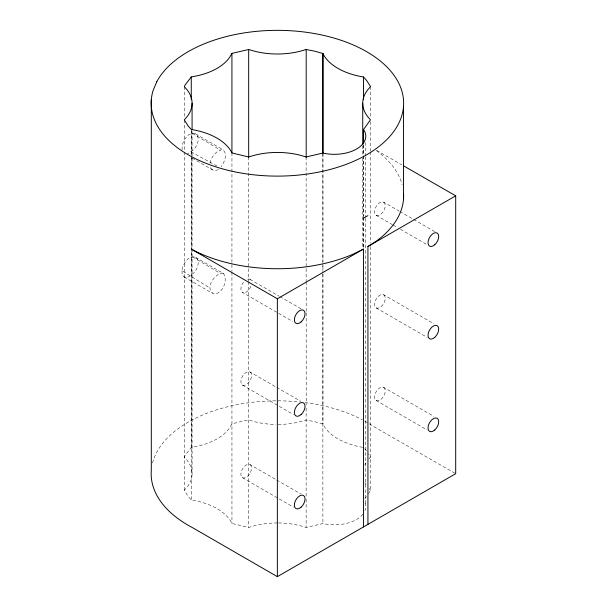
<?xml version="1.0" encoding="UTF-8"?>
<svg xmlns="http://www.w3.org/2000/svg" width="607" height="607" viewBox="0 0 607 607"><rect width="100%" height="100%" fill="white"/><g stroke="black" fill="none" stroke-linecap="round" stroke-linejoin="round"><path stroke-width="0.46" stroke-dasharray="3.04 2.28" d="M182.001 270.707L182.168 274.083A11.351 6.237 -62.3 0 0 189.551 276.261L193.876 272.892A11.336 7.034 -55.9 0 0 198.208 262.732A11.336 7.034 -55.9 0 0 193.883 256.844L189.551 257.74A11.351 6.237 -62.3 0 0 182.168 269.288L182.001 270.707L209.612 287.87M210.022 163.23C211.092 157.114 215.811 150.984 222.063 149.625C228.437 152.387 224.446 162.441 221.221 166.758M370.566 246.7L370.482 490.289L368.517 493.643M364.83 498.719L366.408 496.541M277.407 522.938A56.39 32.558 0 0 0 254.151 525.837L248.612 527.453L231.95 523.446A58.439 33.742 0 0 0 191.304 499.963L188.307 496.67L184.247 490.373L187.062 487.155A56.489 32.611 0 0 0 187.07 460.281L184.323 457.139L185.241 455.235L191.266 447.427L197.04 446.327A56.55 32.649 0 0 0 229.962 427.305L231.927 423.876L243.324 420.939L248.68 419.998L254.151 421.592A56.39 32.558 0 0 0 275.813 424.475M368.874 458.991L370.566 457.056L368.532 453.907M182.085 149.838L182.168 145.794A11.351 6.237 -62.3 0 1 189.551 134.223L193.876 133.35A11.336 7.034 -55.9 0 1 198.208 139.238A11.336 7.034 -55.9 0 1 193.883 149.398L189.551 152.767A11.351 6.237 -62.3 0 1 187.571 153.708M218.391 169.421C216.631 170.521 214.408 170.81 212.518 169.869L191.44 157.699M223.475 273.491L222.063 273.12C213.77 274.349 204.134 289.478 214.332 293.963C223.08 293.393 228.065 280.138 223.475 273.491L195.666 257.436M362.865 514.296A31.389 18.119 0 0 1 322.886 523.553L306.133 527.43L300.655 525.837A56.39 32.558 0 0 0 278.203 522.938M191.015 151.841L217.078 166.098M376.659 150.384L401.917 164.907M454.886 473.217L373.404 426.38A126.241 72.886 0 0 0 368.851 423.466M383.685 202.161A7.565 4.363 -60 0 1 381.287 213.876A7.565 4.363 -60 0 1 374.731 210.098A7.565 4.363 -60 0 1 383.685 202.161L399.08 211.054M399.884 211.517L412.851 219.006M413.663 219.468L434.726 231.631M376.12 215.265L392.327 224.62M393.131 225.083L397.183 227.428M400.423 229.294L427.161 244.735M195.666 133.942L223.475 149.997M383.685 294.79A7.565 4.363 -60 0 1 381.287 306.505A7.565 4.363 -60 0 1 374.731 302.718A7.565 4.363 -60 0 1 383.685 294.79L433.914 323.789M376.12 307.886L427.161 337.355M250.008 279.357L279.174 296.193M279.986 296.664L301.049 308.826M243.551 282.103A7.565 4.363 -60 0 0 242.443 292.453L292.68 321.46M383.685 387.41A7.565 4.363 -60 0 1 381.287 399.125A7.565 4.363 -60 0 1 374.731 395.339A7.565 4.363 -60 0 1 383.685 387.41L433.914 416.41M184.149 276.982L212.518 293.363M376.12 400.506L427.161 429.976M250.008 371.977A7.565 4.363 -60 0 1 247.61 383.692A7.565 4.363 -60 0 1 241.062 379.914A7.565 4.363 -60 0 1 250.008 371.977L275.935 386.947M276.746 387.418L301.049 401.447M242.443 385.073L293.492 414.551M250.008 464.598A7.565 4.363 -60 0 1 247.61 476.313A7.565 4.363 -60 0 1 241.062 472.534A7.565 4.363 -60 0 1 250.008 464.598L275.935 479.568M276.746 480.038L301.049 494.068M242.443 477.701L293.492 507.171M192.457 133.434L220.341 149.99M192.73 256.913L220.349 273.476M212.518 169.869L211.077 168.587L210.174 166.758M364.708 448.785L366.499 450.758M368.836 488.407L370.482 490.289M362.705 447.329A58.439 33.742 0 0 1 324.404 426.729L322.863 423.982L315.139 421.774L306.194 419.976L300.662 421.592A56.39 32.558 0 0 1 277.407 424.49M370.566 86.566L370.566 117.834M370.482 121.704L370.482 151.075M370.566 151.947L370.482 242.982M365.543 142.562L365.543 155.832M365.543 156.773L365.543 217.42M365.543 218.368L365.543 504.523M363.547 144.671L363.547 155.096M363.547 156.045L363.547 216.684M363.547 217.632L363.547 247.96M363.51 145.202L363.51 154.671M363.51 155.62L363.51 216.267M363.51 217.215L363.51 248.483M362.728 145.862L362.728 154.39M362.728 158.184L362.728 248.195M322.947 154.087L322.947 262.103M322.947 265.896L322.947 272.528M322.947 273.476L322.947 424.134M322.886 153.07L322.886 262.983M322.863 263.848L322.886 270.563M322.863 274.265L322.886 523.553M306.133 156.94L306.133 281.071M306.194 281.64L306.194 311.96M306.194 312.909L306.194 404.816M306.133 408.041L306.133 498.059M306.133 499L306.133 527.43M248.612 156.963L248.612 281.094M248.68 281.656L248.612 527.453M231.95 152.964L231.927 271.321M231.927 272.27L231.95 523.446M192.085 131.658L192.085 157.236M192.085 158.184L192.085 473.718M191.304 129.473L191.304 499.963M191.266 130.953L191.266 447.427M184.323 86.649L184.323 117.917M184.247 119.883L184.247 151.151M184.323 152.031L184.247 490.373M365.953 484.583A56.489 32.611 0 0 1 364.86 482.603M364.868 464.825A56.489 32.611 0 0 1 365.96 462.845M365.103 502.991A31.389 18.119 0 0 1 364.982 510.722M152.539 462.989A126.241 72.886 0 0 1 299.57 401.963M305.063 402.6A126.241 72.886 0 0 1 362.371 419.809M364.845 421.144A126.241 72.886 0 0 1 368.062 422.996M376.499 150.688A126.241 72.886 0 0 1 402.153 184.672M247.61 279.144A7.565 4.363 -60 0 1 251.389 281.322M250.858 286.322A7.565 4.363 -60 0 1 242.443 292.453"/><path stroke-width="0.91" d="M231.927 53.386L229.962 56.823A56.55 32.649 0 0 1 197.04 75.837L191.266 76.937L185.241 84.745L184.323 86.649L187.07 89.79A56.489 32.611 0 0 1 187.062 116.665L184.247 119.883L188.307 126.18L191.304 129.473A58.439 33.742 0 0 1 231.95 152.964L248.612 156.963L254.151 155.346A56.39 32.558 0 0 1 300.655 155.346L306.133 156.94L322.886 153.07A31.389 18.119 0 0 0 356.605 148.996A31.389 18.119 0 0 0 363.547 129.511L370.482 119.807L367.743 116.665A56.489 32.611 0 0 1 367.751 89.79L370.566 86.566L366.499 80.276L363.51 76.975A58.439 33.742 0 0 1 324.404 56.239L322.863 53.492L315.139 51.284L306.194 49.493L300.662 51.102A56.39 32.558 0 0 1 254.151 51.109L248.68 49.508L231.927 53.386L231.927 152.873M151.302 99.791L151.302 470.281A126.241 72.886 0 0 0 192.442 527.62L277.361 576.65L367.933 524.357L367.933 246.495L375.93 241.419A126.241 72.886 0 0 0 403.594 193.785M367.933 215.622L363.449 218.209M363.449 249.082L353.206 254.136A126.241 72.886 0 0 1 192.442 249.758L277.361 298.781L363.449 249.082L363.449 526.952M367.933 246.495L455.698 195.826L455.698 473.688L367.933 524.357M403.549 165.848L455.698 195.826M403.511 106.657L403.511 199.278M363.547 129.511L363.547 143.73M363.51 76.975L363.51 99.715M362.728 103.228L362.728 143.965M322.947 53.644L322.947 153.139M322.863 53.492L322.863 152.987M306.194 49.493L306.194 157.509M277.361 298.781L277.361 576.65M248.68 49.508L248.68 157.532M192.085 103.228L192.085 129.761M191.266 76.937L191.266 99.677M156.743 81.793L153.04 90.693A126.241 72.886 0 0 0 315.784 172.661A126.241 72.886 0 0 0 366.203 51.42A126.241 72.886 0 0 0 156.743 81.793M301.087 321.945A7.565 4.363 -60 0 0 303.485 310.23A7.565 4.363 -60 0 0 294.539 318.167A7.565 4.363 -60 0 0 301.087 321.945M301.087 414.566A7.565 4.363 -60 0 0 303.485 402.851A7.565 4.363 -60 0 0 294.539 410.787A7.565 4.363 -60 0 0 301.087 414.566M301.087 507.186A7.565 4.363 -60 0 0 303.485 495.471A7.565 4.363 -60 0 0 294.539 503.408A7.565 4.363 -60 0 0 301.087 507.186M434.756 244.75A7.565 4.363 -60 0 0 437.154 233.035A7.565 4.363 -60 0 0 428.208 240.971A7.565 4.363 -60 0 0 434.756 244.75M434.756 337.378A7.565 4.363 -60 0 0 437.154 325.663A7.565 4.363 -60 0 0 428.208 333.592A7.565 4.363 -60 0 0 434.756 337.378M434.756 429.999A7.565 4.363 -60 0 0 437.154 418.284A7.565 4.363 -60 0 0 428.208 426.213A7.565 4.363 -60 0 0 434.756 429.999"/></g></svg>
